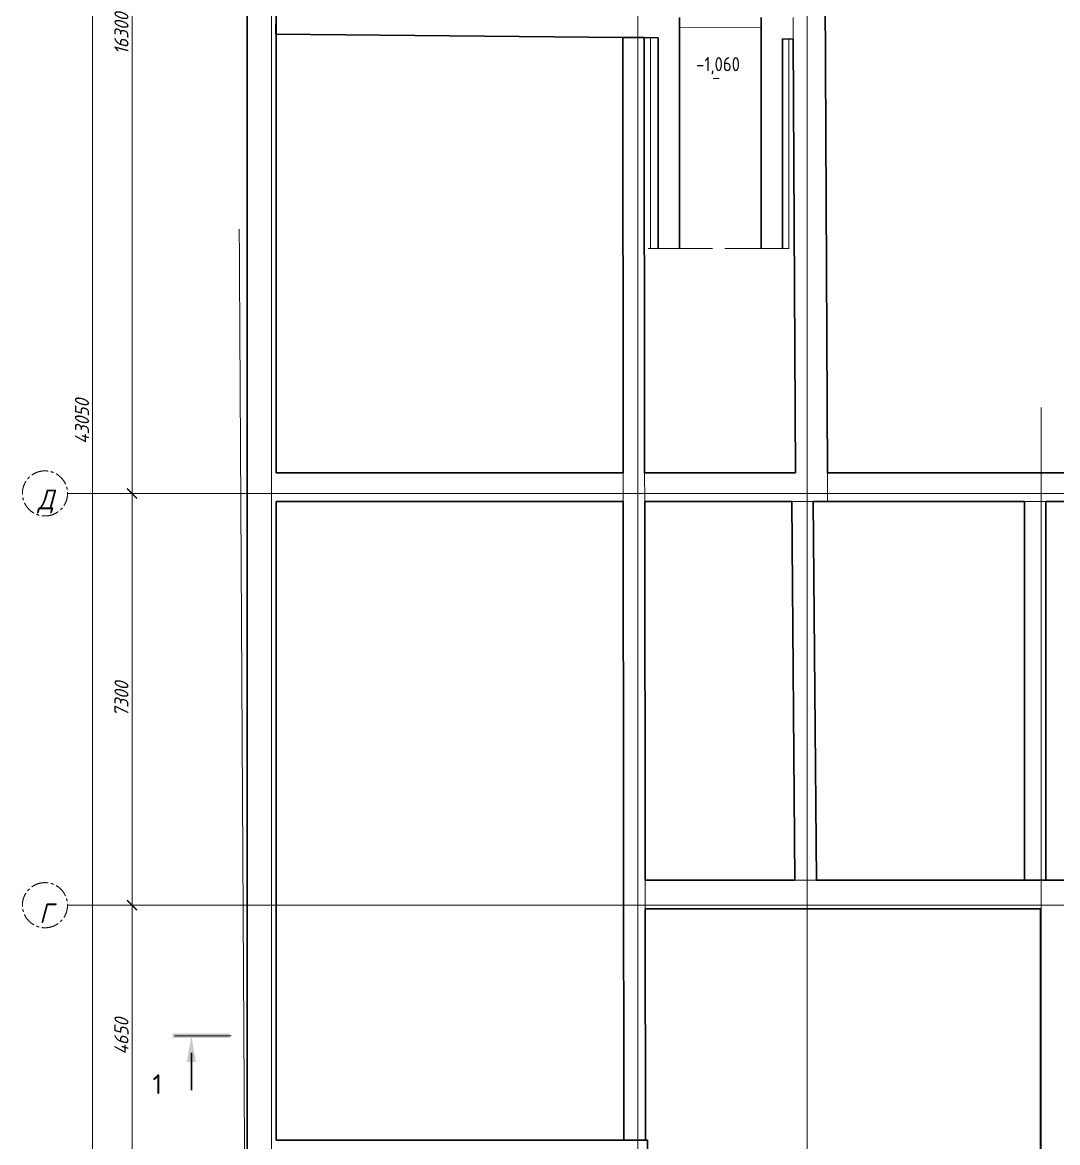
# Model space of a CAD drawing. Header units: millimetres. Extents: x 504091 to 2165846, y 135022 to 442887.
# Drawn here: x 1476816 to 1495170, y 314424 to 334282 of the extents above; entities that cross this region are included whole.
import ezdxf

# ---------------------------------------------------------------- set-up
doc = ezdxf.new("R2010")
doc.units = ezdxf.units.MM
for name, pattern in [('ADSK_Линия сетки', [25, 20, -2.5, 0, -2.5]), ('ADSK_Штрихпунктирная 2 точки_ш15 п1_5 п1_5 п1_5', [19.5, 15, -1.5, 0, -1.5, 0, -1.5]), ('осеваяX2', [4, 2.5, -0.5, 0.5, -0.5])]:
    doc.linetypes.add(name, pattern=pattern)
doc.layers.get('Defpoints').update_dxf_attribs({"color": 255})
doc.layers.add('Линии', color=7, linetype='Continuous', lineweight=9, true_color=0x00a600)
for name, color, linetype, lineweight in [('Оси', 165, 'осеваяX2', 13), ('отметки', 7, 'Continuous', 20), ('Перекрытие', 7, 'Continuous', 18), ('размеры', 7, 'Continuous', 9), ('Разрезы', 7, 'Continuous', 9), ('Стены несущие', 7, 'Continuous', 30), ('Стены штриховка', 7, 'Continuous', 18), ('Узлы', 7, 'Continuous', 18)]:
    doc.layers.add(name, color=color, linetype=linetype, lineweight=lineweight)
doc.layers.add('Штриховка', color=252, linetype='Continuous')
doc.styles.add('GOST 2.304_new', font='isocpeur.ttf', dxfattribs={"width": 0.9, "oblique": 15})
doc.styles.add('GOST Common_1', font='GOST_Common.ttf', dxfattribs={"width": 0.9, "height": 250})
doc.styles.add('GOST Common_3', font='GOST_Common.ttf', dxfattribs={"height": 250})
doc.dimstyles.new('SPDS 1_100', dxfattribs={"dimscale": 100, "dimtxt": 2.5, "dimasz": 1.77, "dimexe": 1.25, "dimexo": 0.625, "dimtad": 1, "dimdec": 0, "dimrnd": 0.001, "dimzin": 9, "dimtxsty": 'GOST 2.304_new', "dimblk": 'ARCHTICK', "dimcen": 2.5, "dimdle": 2, "dimclrt": 256, "dimadec": 0, "dimazin": 2, "dimtfac": 0.75, "dimtdec": 0, "dimtmove": 1, "dimatfit": 3, "dimfxl": 0, "dimtolj": 1, "dimlwd": 9, "dimlwe": 9, "dimarcsym": 0})

# ---------------------------------------------------------------- blocks, each defined once
blk = doc.blocks.new('ADSK_Обрыв_Линия2 - По умолчанию-5481010-План подвала')
at = {"layer": 'Узлы'}
for p, q in [((0, 0), (1140, 0)), ((1363, 0), (2500, 0))]:
    blk.add_line(p, q, dxfattribs=at)
blk = doc.blocks.new('Разрез - Номер вида спереди_3_5 мм-16061-План подвала')
at = {"layer": 'Разрезы'}
for points in [[(9.8, 0.4), (9.8, -0.39), (-0.33, -0.39), (-0.33, 0.4)], [(2.18, -4.67), (3, 0), (3.82, -4.67)]]:
    blk.add_hatch(color=256, dxfattribs=at).paths.add_polyline_path(points)
at = {"layer": 'Разрезы', "lineweight": 30}
blk.add_line((3, -3), (3, -9.66), dxfattribs=at)
blk = doc.blocks.new('Ось сетки - Круг_Ø8 мм-8258-План подвала')
at = {"layer": 'Оси', "linetype": 'ByBlock', "lineweight": 20}
for start, end in [(360, 180), (180, 360)]:
    blk.add_arc((0, 0), 4, start, end, dxfattribs=at)
blk = doc.blocks.new('_ArchTick')
at = {"color": 0, "linetype": 'ByBlock', "const_width": 0.15}
blk.add_lwpolyline([(-0.5, -0.5), (0.5, 0.5)], dxfattribs=at)
blk = doc.blocks.new('*D518')
at = {"layer": 'Defpoints', "color": 0, "lineweight": 20, "transparency": 16777216}
for p in [(-3071, 45200), (-3171, 2150), (-3071, 2150)]:
    blk.add_point(p, dxfattribs=at)
at = {"layer": 'размеры', "color": 0, "lineweight": 9, "transparency": 16777216}
for p, q in [((-3171, 45400), (-3171, 1950)), ((-3133, 45200), (-3296, 45200)), ((-3133, 2150), (-3296, 2150))]:
    blk.add_line(p, q, dxfattribs=at)
at = {"layer": 'размеры', "color": 0, "lineweight": 9, "transparency": 16777216, "xscale": 177, "yscale": 177, "zscale": 177}
for p, rotation in [((-3171, 45200), 90), ((-3171, 2150), 270)]:
    blk.add_blockref('_ArchTick', p, dxfattribs=dict(at, rotation=rotation))
at = {"layer": 'размеры', "lineweight": 20, "transparency": 16777216, "insert": (-3358, 23675), "char_height": 250, "width": 318.77, "attachment_point": 5, "rotation": 90, "style": 'GOST 2.304_new'}
blk.add_mtext('\\A1;43050', dxfattribs=at)
blk = doc.blocks.new('*D520')
at = {"layer": 'Defpoints', "color": 0, "lineweight": 20, "transparency": 16777216}
for p in [(-2371, 38700), (-2471, 22400), (-2371, 22400)]:
    blk.add_point(p, dxfattribs=at)
at = {"layer": 'размеры', "color": 0, "lineweight": 9, "transparency": 16777216}
for p, q in [((-2471, 38900), (-2471, 22200)), ((-2433, 38700), (-2596, 38700)), ((-2433, 22400), (-2596, 22400))]:
    blk.add_line(p, q, dxfattribs=at)
at = {"layer": 'размеры', "color": 0, "lineweight": 9, "transparency": 16777216, "xscale": 177, "yscale": 177, "zscale": 177}
for p, rotation in [((-2471, 38700), 90), ((-2471, 22400), 270)]:
    blk.add_blockref('_ArchTick', p, dxfattribs=dict(at, rotation=rotation))
at = {"layer": 'размеры', "lineweight": 20, "transparency": 16777216, "insert": (-2658, 30550), "char_height": 250, "width": 291.93, "attachment_point": 5, "rotation": 90, "style": 'GOST 2.304_new'}
blk.add_mtext('\\A1;16300', dxfattribs=at)
blk = doc.blocks.new('*D521')
at = {"layer": 'Defpoints', "color": 0, "lineweight": 20, "transparency": 16777216}
for p in [(-2371, 22400), (-2471, 15100), (-2371, 15100)]:
    blk.add_point(p, dxfattribs=at)
at = {"layer": 'размеры', "color": 0, "lineweight": 9, "transparency": 16777216}
for p, q in [((-2471, 22600), (-2471, 14900)), ((-2433, 22400), (-2596, 22400)), ((-2433, 15100), (-2596, 15100))]:
    blk.add_line(p, q, dxfattribs=at)
at = {"layer": 'размеры', "color": 0, "lineweight": 9, "transparency": 16777216, "xscale": 177, "yscale": 177, "zscale": 177}
for p, rotation in [((-2471, 22400), 90), ((-2471, 15100), 270)]:
    blk.add_blockref('_ArchTick', p, dxfattribs=dict(at, rotation=rotation))
at = {"layer": 'размеры', "lineweight": 20, "transparency": 16777216, "insert": (-2658, 18750), "char_height": 250, "width": 248.31, "attachment_point": 5, "rotation": 90, "style": 'GOST 2.304_new'}
blk.add_mtext('\\A1;7300', dxfattribs=at)
blk = doc.blocks.new('*D522')
at = {"layer": 'Defpoints', "color": 0, "lineweight": 20, "transparency": 16777216}
for p in [(-2371, 15100), (-2471, 10450), (-2371, 10450)]:
    blk.add_point(p, dxfattribs=at)
at = {"layer": 'размеры', "color": 0, "lineweight": 9, "transparency": 16777216}
for p, q in [((-2471, 15300), (-2471, 10250)), ((-2433, 15100), (-2596, 15100)), ((-2433, 10450), (-2596, 10450))]:
    blk.add_line(p, q, dxfattribs=at)
at = {"layer": 'размеры', "color": 0, "lineweight": 9, "transparency": 16777216, "xscale": 177, "yscale": 177, "zscale": 177}
for p, rotation in [((-2471, 15100), 90), ((-2471, 10450), 270)]:
    blk.add_blockref('_ArchTick', p, dxfattribs=dict(at, rotation=rotation))
at = {"layer": 'размеры', "lineweight": 20, "transparency": 16777216, "insert": (-2658, 12775), "char_height": 250, "width": 256.7, "attachment_point": 5, "rotation": 90, "style": 'GOST 2.304_new'}
blk.add_mtext('\\A1;4650', dxfattribs=at)
blk = doc.blocks.new('оси')
at = {"layer": 'Оси', "linetype": 'ADSK_Линия сетки'}
for p, q in [((6500, -2196.5), (6500, 46378)), ((9500, -2196.5), (9500, 46378)), ((0, -2196.5), (0, 46265.1)), ((13650, -2196.5), (13650, 23921.3)), ((-3614.3, 22400), (62615.4, 22400)), ((-3614.3, 15100), (62615.4, 15100))]:
    blk.add_line(p, q, dxfattribs=at)
at = {"layer": 'Оси', "lineweight": 20, "xscale": 99.99999999999993, "yscale": 99.99999999999993, "zscale": 99.99999999999993, "rotation": 270}
for p in [(-4014.3, 22400), (-4014.3, 15100)]:
    blk.add_blockref('Ось сетки - Круг_Ø8 мм-8258-План подвала', p, dxfattribs=at)
at = {"layer": 'Оси', "char_height": 350, "attachment_point": 5, "line_spacing_factor": 1.022766, "style": 'GOST 2.304_new'}
for s, insert, width in [('\\pt89.999,180.0015,270.0005,359.9995,449.9985,540.001,630,719.999,810.0015,900.0005,989.9995,1079.9985,1170.001,1260,1349.999,1440.0015,1530.0005,1619.9995,1709.9985,1800.001,1890,1979.999,2070.0015,2160.0005,2249.9995,2339.9985,2430.001,2520,2609.999,2700.0015,2790.0005,2879.9995;Д', (-3999.4, 22257.1), 291.6), ('\\pt89.999,180.0015,270.0005,359.9995,449.9985,540.001,630,719.999,810.0015,900.0005,989.9995,1079.9985,1170.001,1260,1349.999,1440.0015,1530.0005,1619.9995,1709.9985,1800.001,1890,1979.999,2070.0015,2160.0005,2249.9995,2339.9985,2430.001,2520,2609.999,2700.0015,2790.0005,2879.9995;Г', (-3999.8, 14957.1), 232.2)]:
    blk.add_mtext(s, dxfattribs=dict(at, insert=insert, width=width))
at = {"layer": 'размеры', "lineweight": 20}
for base, p1, p2, picture, middle in [((-3170.6, 2150), (-3070.6, 45200), (-3070.6, 2150), '*D518', (-3358.1, 23675)), ((-2470.6, 22400), (-2370.6, 38700), (-2370.6, 22400), '*D520', (-2658.1, 30550)), ((-2470.6, 15100), (-2370.6, 22400), (-2370.6, 15100), '*D521', (-2658.1, 18750)), ((-2470.6, 10450), (-2370.6, 15100), (-2370.6, 10450), '*D522', (-2658.1, 12775))]:
    dim = blk.add_linear_dim(base=base, p1=p1, p2=p2, angle=90, dimstyle='SPDS 1_100', dxfattribs=at)
    dim.commit()
    dim.dimension.update_dxf_attribs({"geometry": picture, "text_midpoint": middle})

msp = doc.modelspace()

# ---------------------------------------------------------------- linework, layer by layer
at = {"layer": 'Линии', "color": 7, "linetype": 'ADSK_Штрихпунктирная 2 точки_ш15 п1_5 п1_5 п1_5'}
msp.add_line((1480660.5267, 330616.9719), (1480757.313, 313695.8181), dxfattribs=at)
at = {"layer": 'отметки', "lineweight": 20}
msp.add_line((1489062.1763, 333290.3108), (1489168.9054, 333290.3108), dxfattribs=at)
at = {"layer": 'Перекрытие'}
for p, q in [((1489912.915, 334183.0725), (1488467.915, 334196.3566)), ((1487954.7419, 334011.0662), (1487954.7419, 330272.0299)), ((1490407.2097, 333988.5204), (1490407.2097, 330272.0299))]:
    msp.add_line(p, q, dxfattribs=at)
at = {"layer": 'Разрезы', "lineweight": 20}
msp.add_line((1479511.7095, 316317.7263), (1480516.7464, 316317.7263), dxfattribs=at)
at = {"layer": 'Стены несущие'}
for p, q in [((1481312.739, 326299.4969), (1481312.739, 341996.9222)), ((1491089.7926, 326299.4969), (1491021.6995, 339696.032)), ((1480802.739, 313950.0361), (1480802.739, 339559.8485)), ((1481309.6407, 334072.1555), (1481313.134, 334452.1394)), ((1488467.915, 334368.2398), (1488467.915, 330272.0299)), ((1489912.915, 334368.2398), (1489912.915, 330272.0299)), ((1481309.6407, 334072.1555), (1488087.915, 334009.8419)), ((1487839.1746, 334014.0925), (1487459.1749, 334013.6581)), ((1487459.1749, 334013.6581), (1487467.9931, 326299.4969)), ((1487847.9933, 326299.4969), (1487839.1746, 334014.0925)), ((1488087.915, 334009.8419), (1488087.915, 330272.0299)), ((1490292.915, 333989.5711), (1490480.7063, 333987.8447)), ((1490292.915, 333989.5711), (1490292.915, 330272.0299)), ((1490519.7853, 326299.4969), (1490480.7063, 333987.8447)), ((1487467.9931, 326299.4969), (1481312.739, 326299.4969)), ((1490519.7853, 326299.4969), (1487847.9933, 326299.4969)), ((1491089.7926, 326299.4969), (1503882.9235, 326299.4969)), ((1481312.739, 314465.6392), (1481312.739, 325789.4969)), ((1481312.739, 325789.4969), (1487468.5761, 325789.4969)), ((1487468.5761, 325789.4969), (1487481.5208, 314465.422)), ((1487856.2514, 319075.3101), (1487848.5763, 325789.4969)), ((1487848.5763, 325789.4969), (1490457.0886, 325789.4969)), ((1490457.0886, 325789.4969), (1490513.4699, 319075.3101)), ((1490837.102, 325789.4969), (1494580.5267, 325789.4969)), ((1490893.4833, 319075.3101), (1490837.102, 325789.4969)), ((1494580.5267, 325789.4969), (1494580.5267, 319075.3101)), ((1505132.9235, 325789.4969), (1494960.5267, 325789.4969)), ((1494960.5267, 319075.3101), (1494960.5267, 325789.4969)), ((1490513.4699, 319075.3101), (1487856.2514, 319075.3101)), ((1498035.5267, 319075.3101), (1490893.4833, 319075.3101)), ((1487856.8344, 318565.3101), (1494868.6611, 318565.3101)), ((1487861.5205, 314465.8564), (1487856.8344, 318565.3101)), ((1494868.6611, 318565.3101), (1494868.6611, 306208.0701)), ((1487901.1648, 314465.6392), (1481312.739, 314465.6392)), ((1487481.5208, 314465.422), (1487861.5205, 314465.8564)), ((1487901.1648, 306208.0701), (1487901.1648, 314465.6392))]:
    msp.add_line(p, q, dxfattribs=at)
at = {"layer": 'Стены штриховка'}
for p, q in [((1490480.7063, 333987.8447), (1490478.7746, 334367.8785)), ((1487467.9931, 326299.4969), (1487468.5761, 325789.4969)), ((1487848.5763, 325789.4969), (1487847.9933, 326299.4969)), ((1491092.3849, 325789.4969), (1491089.7926, 326299.4969)), ((1490457.0886, 325789.4969), (1490837.102, 325789.4969)), ((1494960.5267, 325789.4969), (1494580.5267, 325789.4969)), ((1487856.2514, 319075.3101), (1487856.8344, 318565.3101)), ((1490513.4699, 319075.3101), (1490893.4833, 319075.3101))]:
    msp.add_line(p, q, dxfattribs=at)

# ---------------------------------------------------------------- block references
at = {"layer": 'Разрезы', "lineweight": 50, "xscale": 99.99999999999993, "yscale": 99.99999999999993, "zscale": 99.99999999999993}
msp.add_blockref('Разрез - Номер вида спереди_3_5 мм-16061-План подвала', (1479511.7095, 316317.7263), dxfattribs=at)
at = {"layer": 'Узлы', "rotation": 180}
msp.add_blockref('ADSK_Обрыв_Линия2 - По умолчанию-5481010-План подвала', (1490411.3593, 330272.0299), dxfattribs=at)
at = {"layer": 'Штриховка'}
msp.add_blockref('оси', (1481230.092, 303531.9719), dxfattribs=at)

# ---------------------------------------------------------------- texts
at = {"layer": 'отметки', "lineweight": 20, "insert": (1488761.6003, 333667.0179), "char_height": 250, "width": 977.532294, "attachment_point": 1, "line_spacing_factor": 1.022761, "style": 'GOST Common_1'}
msp.add_mtext('-1,060', dxfattribs=at)
at = {"layer": 'Разрезы', "insert": (1479207.273, 315459.7951), "char_height": 350, "width": 143.2, "attachment_point": 5, "line_spacing_factor": 1.022766, "style": 'GOST Common_3'}
msp.add_mtext('\\pt1016.001,2031.9985,3047.9995,4064.0005,5080.0015,6095.999,7112,8128.001,9143.9985,10159.9995,11176.0005,12192.0015,13207.999,14224,15240.001,16255.9985,17271.9995,18288.0005,19304.0015,20319.999,21336,22352.001,23367.9985,24383.9995,25400.0005,26416.0015,27431.999,28448,29464.001,30479.9985,31495.9995,32512.0005;1', dxfattribs=at)

doc.saveas('drawing.dxf')
